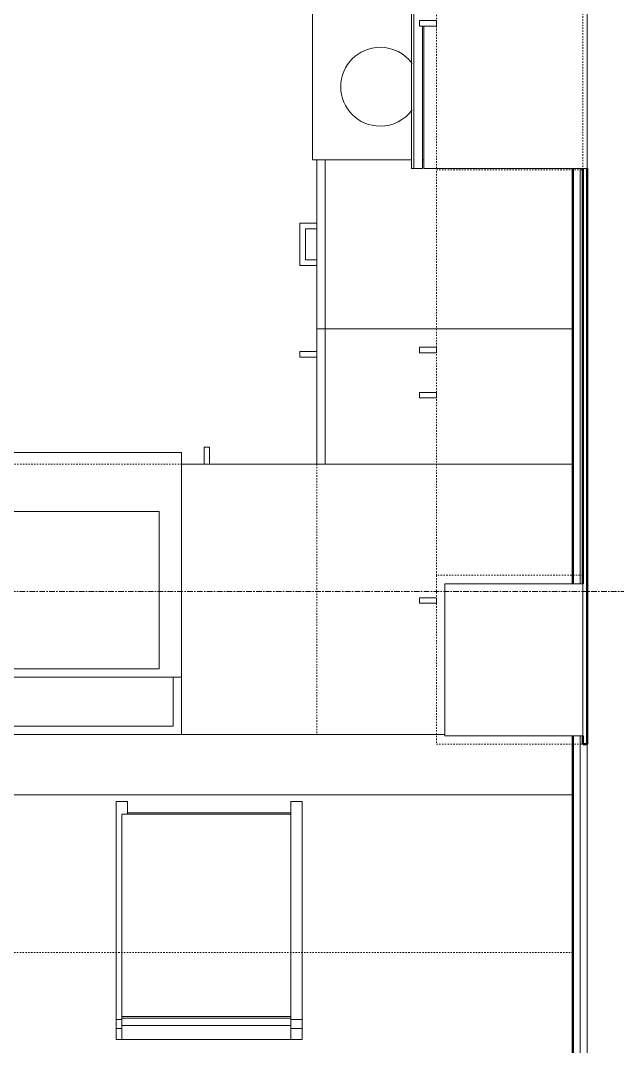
# Model space of a CAD drawing. Header units: inches. Extents: x -4217 to -1814, y 9706 to 12425.
# Drawn here: x -2969.6 to -2916.6, y 11494.8 to 11585.9 of the extents above; entities that cross this region are included whole.
import ezdxf

# ---------------------------------------------------------------- set-up
doc = ezdxf.new("R2010")
doc.units = ezdxf.units.IN
doc.header["$MEASUREMENT"] = 0
doc.linetypes.add('Dash', pattern=[0.25, 0.125, -0.125])
doc.linetypes.add('Grid Line 1_2_', pattern=[0.875, 0.5, -0.125, 0.125, -0.125])
for name, color, linetype, lineweight in [('A-WALL', 113, 'Continuous', 13), ('A-WALL-3', 250, 'Continuous', 50), ('A-WALL-4', 10, 'Continuous', 13), ('I-FURN-1', 7, 'Continuous', 9), ('I-WALL-3', 2, 'Continuous', 50), ('P-SANR-FIXT-2', 7, 'Continuous', 9), ('Q-CASE-3', 7, 'Continuous', 9), ('Q-CASE-4', 7, 'Dash', 9), ('Q-CASE-HDLN-1', 7, 'Dash', 9), ('Q-SPCQ-1', 7, 'Continuous', 9), ('S-GRID-1', 1, 'Grid Line 1_2_', 9)]:
    doc.layers.add(name, color=color, linetype=linetype, lineweight=lineweight)

msp = doc.modelspace()

# ---------------------------------------------------------------- linework, layer by layer
at = {"layer": 'A-WALL'}
for p, q in [((-2919.94874, 11535.8644), (-2919.94874, 11572.73251)), ((-2919.32374, 11383.2761), (-2919.32374, 11572.73251)), ((-2919.94874, 11383.2761), (-2919.94874, 11522.3644))]:
    msp.add_line(p, q, dxfattribs=at)
at = {"layer": 'A-WALL-3'}
for p, q in [((-2919.69874, 11572.73251), (-2919.69874, 11535.8644)), ((-2919.32374, 11521.6144), (-2919.32374, 11572.73251)), ((-2919.69874, 11522.3644), (-2919.69874, 11521.6144)), ((-2919.69874, 11521.6144), (-2919.32374, 11521.6144))]:
    msp.add_line(p, q, dxfattribs=at)
at = {"layer": 'A-WALL-4'}
for p, q in [((-3027.92374, 11522.4894), (-2931.94874, 11522.4894)), ((-2920.57374, 11517.1144), (-3027.92374, 11517.1144))]:
    msp.add_line(p, q, dxfattribs=at)
at = {"layer": 'I-FURN-1'}
for p, q in [((-2961.13256, 11514.61407), (-2961.13256, 11516.53282)), ((-2960.13256, 11516.53282), (-2961.13256, 11516.53282)), ((-2960.13256, 11516.53282), (-2960.13256, 11515.53533)), ((-2945.63256, 11515.53533), (-2945.63256, 11516.53282)), ((-2944.63256, 11516.53282), (-2945.63256, 11516.53282)), ((-2944.63256, 11516.53282), (-2944.63256, 11514.61407)), ((-2945.63256, 11515.39889), (-2960.63256, 11515.39889)), ((-2960.63256, 11515.28631), (-2960.63256, 11515.38627)), ((-2960.63256, 11513.03364), (-2960.63256, 11515.28631)), ((-2960.13256, 11515.53533), (-2945.63256, 11515.53533)), ((-2960.13256, 11515.53533), (-2960.13256, 11515.45662)), ((-2960.13256, 11515.45662), (-2960.13256, 11515.38294)), ((-2945.63256, 11515.45662), (-2945.63256, 11515.53533)), ((-2945.63256, 11515.38627), (-2945.63256, 11515.45662)), ((-2945.63256, 11515.38627), (-2945.63256, 11515.28631)), ((-2945.63256, 11515.28631), (-2945.63256, 11513.03364)), ((-2961.13256, 11513.11783), (-2961.13256, 11514.61407)), ((-2944.63256, 11514.61407), (-2944.63256, 11513.11783)), ((-2961.13256, 11497.18011), (-2961.13256, 11513.11783)), ((-2960.63256, 11497.43434), (-2960.63256, 11513.03364)), ((-2945.63256, 11513.03364), (-2945.63256, 11497.43434)), ((-2944.63256, 11513.11783), (-2944.63256, 11497.18011)), ((-2960.63256, 11497.18011), (-2961.13256, 11497.18011)), ((-2961.13256, 11497.18011), (-2961.13256, 11496.38472)), ((-2960.63256, 11497.3058), (-2960.63256, 11497.43434)), ((-2945.63256, 11497.43434), (-2960.63256, 11497.43434)), ((-2960.63256, 11496.64096), (-2960.63256, 11497.3058)), ((-2945.63256, 11497.3058), (-2960.63256, 11497.3058)), ((-2945.63256, 11497.43434), (-2945.63256, 11497.3058)), ((-2945.63256, 11497.3058), (-2945.63256, 11496.64096)), ((-2944.63256, 11497.18011), (-2945.63256, 11497.18011)), ((-2944.63256, 11496.38472), (-2944.63256, 11497.18011)), ((-2961.13256, 11496.38472), (-2961.13256, 11495.39991)), ((-2960.63256, 11496.38472), (-2961.13256, 11496.38472)), ((-2960.63256, 11495.39991), (-2960.63256, 11496.64096)), ((-2960.63256, 11496.64096), (-2945.63256, 11496.64096)), ((-2945.63256, 11496.64096), (-2945.63256, 11495.39991)), ((-2944.63256, 11496.38472), (-2945.63256, 11496.38472)), ((-2944.63256, 11495.39991), (-2944.63256, 11496.38472)), ((-2961.13256, 11495.39991), (-2960.63256, 11495.39991)), ((-2960.63256, 11495.39991), (-2945.63256, 11495.39991)), ((-2945.63256, 11495.39991), (-2944.63256, 11495.39991))]:
    msp.add_line(p, q, dxfattribs=at)
at = {"layer": 'I-WALL-3'}
for p, q in [((-2920.57374, 11572.73251), (-2920.57374, 11535.8644)), ((-2920.57374, 11522.3644), (-2920.57374, 11383.2761))]:
    msp.add_line(p, q, dxfattribs=at)
at = {"layer": 'P-SANR-FIXT-2'}
for p, q in [((-2955.32374, 11547.52125), (-2988.32374, 11547.52125)), ((-2955.32374, 11527.56543), (-2955.32374, 11547.52125)), ((-2986.32374, 11542.2745), (-2957.32374, 11542.2745)), ((-2957.32374, 11542.2745), (-2957.32374, 11528.31869)), ((-2957.32374, 11528.31869), (-2971.23916, 11528.31869)), ((-2971.23676, 11527.56543), (-2955.32374, 11527.56543))]:
    msp.add_line(p, q, dxfattribs=at)
at = {"layer": 'Q-CASE-3'}
for p, q in [((-2934.92308, 11602.6144), (-2934.92308, 11572.73251)), ((-2934.71744, 11602.6144), (-2934.71744, 11572.73251)), ((-2919.32374, 11572.73251), (-2919.32374, 11602.6144)), ((-2932.69874, 11585.8644), (-2934.19799, 11585.8644)), ((-2934.19799, 11585.8644), (-2934.19799, 11585.37595)), ((-2934.19799, 11585.37595), (-2932.69874, 11585.37595)), ((-2933.93004, 11585.37595), (-2933.93004, 11572.73251)), ((-2933.81193, 11572.73251), (-2933.81193, 11585.37595)), ((-2932.69874, 11585.8644), (-2932.69874, 11585.37595)), ((-2943.32374, 11558.4894), (-2943.32374, 11573.4894)), ((-2942.57374, 11573.4894), (-2942.57374, 11558.4894)), ((-2934.71744, 11572.73251), (-2934.92308, 11572.73251)), ((-2933.93004, 11572.73251), (-2934.71744, 11572.73251)), ((-2919.32374, 11572.73251), (-2933.81193, 11572.73251)), ((-2943.32374, 11567.8644), (-2944.82374, 11567.8644)), ((-2944.82374, 11567.8644), (-2944.82374, 11564.1144)), ((-2944.32436, 11564.61377), (-2944.32436, 11567.36502)), ((-2944.32436, 11567.36502), (-2943.32374, 11567.36502)), ((-2943.32374, 11567.36502), (-2943.32374, 11567.8644)), ((-2943.32374, 11564.61377), (-2944.32436, 11564.61377)), ((-2943.32374, 11564.61377), (-2943.32374, 11564.1144)), ((-2944.82374, 11564.1144), (-2943.32374, 11564.1144)), ((-2942.57374, 11558.4894), (-2943.32374, 11558.4894)), ((-2943.32374, 11558.4894), (-2943.32374, 11546.4894)), ((-2920.57374, 11558.4894), (-2943.32374, 11558.4894)), ((-2942.57374, 11558.4894), (-2920.57374, 11558.4894)), ((-2942.57374, 11558.4894), (-2942.57374, 11546.4894)), ((-2944.82299, 11556.47784), (-2944.82299, 11555.9894)), ((-2943.32374, 11556.47784), (-2944.82299, 11556.47784)), ((-2943.32374, 11556.47784), (-2943.32374, 11555.9894)), ((-2934.19799, 11556.85284), (-2934.19799, 11556.3644)), ((-2932.69874, 11556.85284), (-2934.19799, 11556.85284)), ((-2934.19799, 11556.3644), (-2932.69874, 11556.3644)), ((-2932.69874, 11556.85284), (-2932.69874, 11556.3644)), ((-2944.82299, 11555.9894), (-2943.32374, 11555.9894)), ((-2934.19799, 11552.85284), (-2934.19799, 11552.3644)), ((-2932.69874, 11552.85284), (-2934.19799, 11552.85284)), ((-2932.69874, 11552.85284), (-2932.69874, 11552.3644)), ((-2934.19799, 11552.3644), (-2932.69874, 11552.3644)), ((-2952.83529, 11547.98459), (-2953.32374, 11547.98459)), ((-2953.32374, 11547.98459), (-2953.32374, 11546.48534)), ((-2952.83529, 11546.48534), (-2952.83529, 11547.98459)), ((-2942.57374, 11546.4894), (-2955.32374, 11546.4894)), ((-2955.32374, 11546.4894), (-2955.32374, 11522.4894)), ((-2943.32374, 11546.4894), (-2955.32374, 11546.4894)), ((-2952.83529, 11546.48534), (-2953.32374, 11546.48534)), ((-2942.57374, 11546.4894), (-2943.32374, 11546.4894)), ((-2919.69874, 11535.8644), (-2931.94874, 11535.8644)), ((-2931.94874, 11535.8644), (-2931.94874, 11522.3644)), ((-2919.69874, 11522.3644), (-2919.69874, 11535.8644)), ((-2932.69874, 11534.6144), (-2934.19799, 11534.6144)), ((-2934.19799, 11534.6144), (-2934.19799, 11534.12595)), ((-2932.69874, 11534.6144), (-2932.69874, 11534.12595)), ((-2934.19799, 11534.12595), (-2932.69874, 11534.12595)), ((-2956.07374, 11523.2233), (-2956.07374, 11527.56543)), ((-2955.32374, 11522.4894), (-2955.32374, 11527.56543)), ((-2955.32374, 11522.4894), (-2955.32374, 11527.56543)), ((-2970.74106, 11523.2233), (-2956.07374, 11523.2233)), ((-2955.32374, 11522.4894), (-2931.94874, 11522.4894)), ((-2931.94874, 11522.3644), (-2919.69874, 11522.3644))]:
    msp.add_line(p, q, dxfattribs=at)
at = {"layer": 'Q-CASE-4'}
for p, q in [((-2932.69874, 11602.6144), (-2932.69874, 11572.6144)), ((-2919.69874, 11572.6144), (-2919.69874, 11602.6144)), ((-2932.69874, 11572.6144), (-2919.69874, 11572.6144)), ((-2932.69874, 11572.6144), (-2919.69874, 11572.6144)), ((-2932.69874, 11536.6144), (-2932.69874, 11572.6144)), ((-2919.69874, 11572.6144), (-2919.69874, 11536.6144)), ((-2955.32374, 11522.4894), (-2955.32374, 11546.4894)), ((-2955.32374, 11546.4894), (-2943.32374, 11546.4894)), ((-2943.32374, 11546.4894), (-2943.32374, 11522.4894)), ((-2919.69874, 11536.6144), (-2932.69874, 11536.6144)), ((-2932.69874, 11536.6144), (-2932.69874, 11521.6144)), ((-2919.69874, 11536.6144), (-2932.69874, 11536.6144)), ((-2919.69874, 11521.6144), (-2919.69874, 11536.6144)), ((-2943.32374, 11522.4894), (-2955.32374, 11522.4894)), ((-2932.69874, 11521.6144), (-2919.69874, 11521.6144))]:
    msp.add_line(p, q, dxfattribs=at)
at = {"layer": 'Q-CASE-HDLN-1'}
for p, q in [((-2943.32374, 11573.4894), (-2943.32374, 11546.4894)), ((-3027.92374, 11546.4894), (-2920.57374, 11546.4894)), ((-2943.32374, 11546.4894), (-2920.57374, 11546.4894)), ((-2920.57374, 11503.1144), (-3027.92374, 11503.1144))]:
    msp.add_line(p, q, dxfattribs=at)
at = {"layer": 'Q-SPCQ-1'}
for p, q in [((-2943.69874, 11573.4894), (-2943.69874, 11603.4894)), ((-2934.92273, 11573.4894), (-2943.69874, 11573.4894)), ((-2933.81193, 11573.4894), (-2933.93004, 11573.4894))]:
    msp.add_line(p, q, dxfattribs=at)
for start, end in [(90, 270), (35.9526868, 90), (270, 323.9918876)]:
    msp.add_arc((-2937.69874, 11579.9894), 3.5, start, end, dxfattribs=at)
at = {"layer": 'S-GRID-1'}
msp.add_line((-1814.20638, 11535.1894), (-4168.71446, 11535.1894), dxfattribs=at)

doc.saveas('drawing.dxf')
